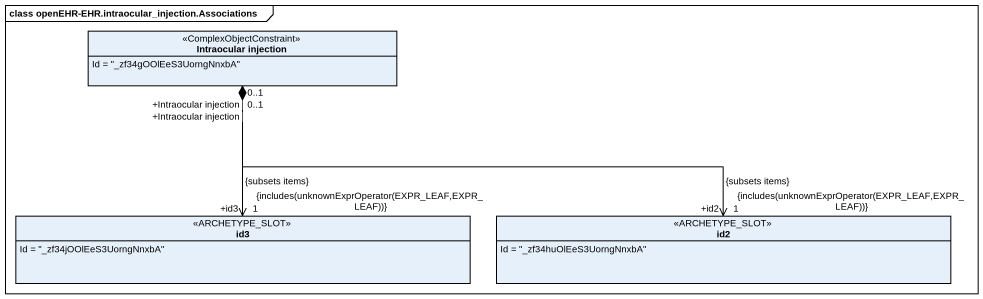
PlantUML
@startuml
mainframe class openEHR-EHR.intraocular_injection.Associations
hide circle
hide empty members
class "Intraocular injection" as Intraocular_injection <<ComplexObjectConstraint>> {
  Id = "_zf34gOOlEeS3UorngNnxbA"
}
class id3 <<ARCHETYPE_SLOT>> {
  Id = "_zf34jOOlEeS3UorngNnxbA"
}
class id2 <<ARCHETYPE_SLOT>> {
  Id = "_zf34huOlEeS3UorngNnxbA"
}
Intraocular_injection "+Intraocular injection\n0..1" *--> "+id3\n1\n{includes(unknownExprOperator(EXPR_LEAF,EXPR_LEAF))}\n{subsets items}" id3
Intraocular_injection "+Intraocular injection\n0..1" *-right-> "+id2\n1\n{includes(unknownExprOperator(EXPR_LEAF,EXPR_LEAF))}\n{subsets items}" id2
@enduml
